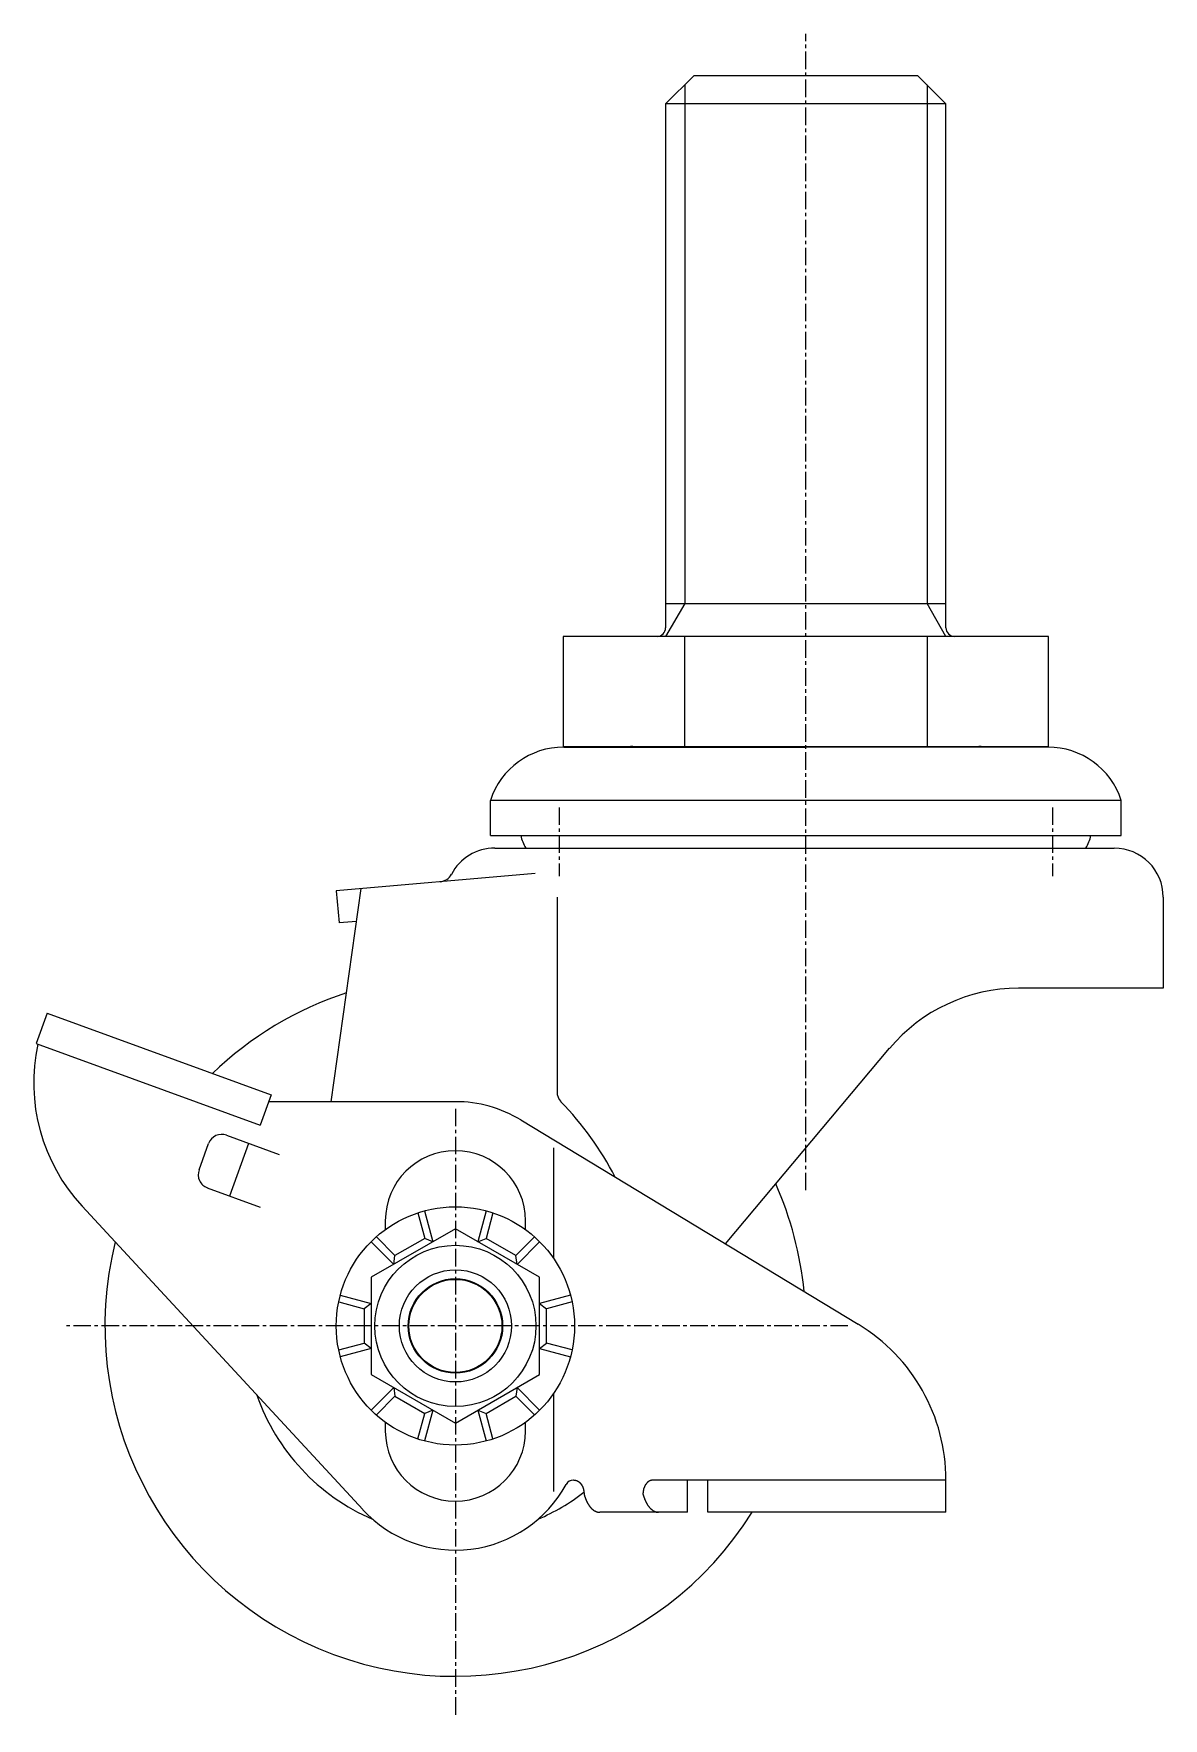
# Model space of a CAD drawing. Extents: x -3984 to -3771, y -791 to -433.
# Drawn here: x -3854.6 to -3774.1, y -668.3 to -548.1 of the extents above; entities that cross this region are included whole.
import ezdxf

# ---------------------------------------------------------------- set-up
doc = ezdxf.new("R2010")
doc.units = 0
doc.linetypes.add('CENTER', pattern=[2, 1.25, -0.25, 0.25, -0.25])
doc.layers.get('0').update_dxf_attribs({"linetype": 'CONTINUOUS'})
doc.layers.add('CENTER', color=1, linetype='CENTER')

msp = doc.modelspace()

# ---------------------------------------------------------------- linework, layer by layer
at = {"color": 7, "linetype": 'CONTINUOUS'}
for p, q in [((-3807.56, -551.1), (-3809.56, -553.1)), ((-3791.56, -551.1), (-3807.56, -551.1)), ((-3789.56, -553.1), (-3791.56, -551.1)), ((-3809.56, -553.1), (-3809.56, -590.5)), ((-3789.56, -553.1), (-3809.56, -553.1)), ((-3789.56, -590.5), (-3789.56, -553.1)), ((-3809.56, -588.75), (-3789.56, -588.75)), ((-3782.24, -591.1), (-3816.88, -591.1)), ((-3816.88, -591.1), (-3816.88, -598.95)), ((-3808.22, -591.1), (-3808.22, -598.95)), ((-3790.9, -591.1), (-3790.9, -598.95)), ((-3782.24, -598.95), (-3782.24, -591.1)), ((-3816.88, -598.95), (-3782.24, -598.95)), ((-3816.83, -599), (-3799.56, -599)), ((-3814.57, -598.95), (-3798.92, -598.95)), ((-3782.29, -599), (-3799.56, -599)), ((-3777.06, -602.8), (-3822.06, -602.8)), ((-3822.06, -605.3), (-3822.06, -602.8)), ((-3777.06, -605.3), (-3777.06, -602.8)), ((-3822.06, -605.3), (-3777.06, -605.3)), ((-3821.75, -606.21), (-3777.56, -606.21)), ((-3818.87, -608.02), (-3833.06, -609.26)), ((-3833.42, -624.3), (-3831.28, -609.1)), ((-3833.06, -609.26), (-3832.86, -611.55)), ((-3817.31, -609.71), (-3817.31, -623.6)), ((-3774.06, -609.71), (-3774.06, -616.21)), ((-3831.61, -611.44), (-3832.86, -611.55)), ((-3774.06, -616.21), (-3784.39, -616.21)), ((-3853.68, -617.99), (-3854.47, -620.15)), ((-3853.68, -617.99), (-3837.71, -623.81)), ((-3854.47, -620.15), (-3838.49, -625.97)), ((-3805.29, -634.45), (-3793.58, -620.49)), ((-3837.71, -623.81), (-3838.49, -625.97)), ((-3824.56, -624.3), (-3837.89, -624.3)), ((-3819.89, -625.6), (-3795.82, -640.18)), ((-3842.85, -629.17), (-3842.17, -627.29)), ((-3840.89, -626.69), (-3837.13, -628.06)), ((-3840.66, -631.03), (-3839.29, -627.27)), ((-3817.56, -627.6), (-3817.56, -635.48)), ((-3842.26, -630.45), (-3838.5, -631.82)), ((-3851.19, -631.76), (-3831.16, -653.41)), ((-3827.23, -632.23), (-3826.75, -634.06)), ((-3826.76, -632.09), (-3826.16, -634.3)), ((-3822.36, -632.09), (-3822.95, -634.3)), ((-3821.88, -632.23), (-3822.37, -634.06)), ((-3829.56, -632.8), (-3829.56, -633.42)), ((-3819.56, -633.42), (-3819.56, -632.8)), ((-3830.57, -634.29), (-3828.95, -635.91)), ((-3830.2, -633.94), (-3828.87, -635.28)), ((-3826.16, -634.3), (-3826.75, -634.06)), ((-3822.95, -634.3), (-3822.37, -634.06)), ((-3818.91, -633.94), (-3820.25, -635.28)), ((-3818.55, -634.29), (-3820.16, -635.91)), ((-3828.95, -635.91), (-3828.87, -635.28)), ((-3820.16, -635.91), (-3820.25, -635.28)), ((-3832.77, -638.1), (-3830.56, -638.69)), ((-3816.35, -638.1), (-3818.56, -638.69)), ((-3832.88, -638.58), (-3831.06, -639.07)), ((-3830.56, -638.69), (-3831.06, -639.07)), ((-3818.56, -638.69), (-3818.06, -639.07)), ((-3816.23, -638.58), (-3818.06, -639.07)), ((-3832.88, -642.01), (-3831.06, -641.52)), ((-3830.56, -641.91), (-3831.06, -641.52)), ((-3818.56, -641.91), (-3818.06, -641.52)), ((-3816.23, -642.01), (-3818.06, -641.52)), ((-3830.56, -641.91), (-3832.77, -642.5)), ((-3818.56, -641.91), (-3816.35, -642.5)), ((-3828.95, -644.69), (-3830.57, -646.31)), ((-3830.2, -646.65), (-3828.87, -645.32)), ((-3828.95, -644.69), (-3828.87, -645.32)), ((-3820.16, -644.69), (-3820.25, -645.32)), ((-3818.91, -646.65), (-3820.25, -645.32)), ((-3820.16, -644.69), (-3818.55, -646.31)), ((-3817.56, -645.12), (-3817.56, -652.12)), ((-3827.23, -648.36), (-3826.75, -646.54)), ((-3826.16, -646.3), (-3826.76, -648.51)), ((-3826.16, -646.3), (-3826.75, -646.54)), ((-3822.95, -646.3), (-3822.36, -648.51)), ((-3822.95, -646.3), (-3822.37, -646.54)), ((-3821.88, -648.36), (-3822.37, -646.54)), ((-3829.56, -647.17), (-3829.56, -647.8)), ((-3819.56, -647.8), (-3819.56, -647.17)), ((-3816.1, -651.3), (-3816.13, -651.3)), ((-3789.56, -651.3), (-3810.46, -651.3)), ((-3808, -653.6), (-3808, -651.3)), ((-3806.56, -653.6), (-3806.56, -651.3)), ((-3789.56, -653.6), (-3789.56, -651.3)), ((-3808, -653.6), (-3814.26, -653.6)), ((-3789.56, -653.6), (-3806.56, -653.6))]:
    msp.add_line(p, q, dxfattribs=at)
at = {"color": 3, "linetype": 'CONTINUOUS'}
for p, q in [((-3808.2, -551.75), (-3808.2, -588.75)), ((-3790.91, -551.75), (-3790.91, -588.75)), ((-3808.2, -588.75), (-3809.56, -591.1)), ((-3789.56, -591.1), (-3790.91, -588.75))]:
    msp.add_line(p, q, dxfattribs=at)
at = {"color": 7, "linetype": 'CONTINUOUS'}
msp.add_lwpolyline([(-3830.56, -643.76), (-3824.56, -647.23), (-3818.56, -643.76), (-3818.56, -636.83), (-3824.56, -633.37), (-3830.56, -636.83)], close=True, dxfattribs=at)
for points in [[(-3826.75, -634.06), (-3828.87, -635.28)], [(-3820.25, -635.28), (-3822.37, -634.06)], [(-3831.06, -639.07), (-3831.06, -641.52)], [(-3818.06, -641.52), (-3818.06, -639.07)], [(-3828.87, -645.32), (-3826.75, -646.54)], [(-3822.37, -646.54), (-3820.25, -645.32)]]:
    msp.add_lwpolyline(points, dxfattribs=at)
for points in [[(-3816.1, -651.3, 0), (-3816.09, -651.3, 0), (-3816.08, -651.3, 0), (-3816.07, -651.3, 0), (-3816.06, -651.3, 0), (-3816.05, -651.3, 0), (-3816.05, -651.3, 0), (-3816.04, -651.3, 0), (-3816.03, -651.3, 0), (-3816.02, -651.3, 0), (-3816.01, -651.31, 0), (-3816, -651.31, 0), (-3815.99, -651.31, 0), (-3815.98, -651.31, 0), (-3815.98, -651.31, 0), (-3815.97, -651.32, 0), (-3815.96, -651.32, 0), (-3815.95, -651.32, 0), (-3815.94, -651.32, 0), (-3815.93, -651.33, 0), (-3815.92, -651.33, 0), (-3815.92, -651.33, 0), (-3815.91, -651.33, 0), (-3815.9, -651.34, 0), (-3815.89, -651.34, 0), (-3815.88, -651.35, 0), (-3815.87, -651.35, 0), (-3815.87, -651.35, 0), (-3815.86, -651.36, 0), (-3815.85, -651.36, 0), (-3815.84, -651.37, 0), (-3815.83, -651.37, 0), (-3815.82, -651.37, 0), (-3815.82, -651.38, 0), (-3815.81, -651.38, 0), (-3815.8, -651.39, 0), (-3815.79, -651.39, 0), (-3815.78, -651.4, 0), (-3815.78, -651.4, 0), (-3815.77, -651.41, 0), (-3815.76, -651.42, 0), (-3815.75, -651.42, 0), (-3815.74, -651.43, 0), (-3815.74, -651.43, 0), (-3815.73, -651.44, 0), (-3815.72, -651.45, 0), (-3815.71, -651.45, 0), (-3815.71, -651.46, 0), (-3815.7, -651.47, 0), (-3815.69, -651.47, 0), (-3815.69, -651.48, 0), (-3815.68, -651.49, 0), (-3815.67, -651.49, 0), (-3815.66, -651.5, 0), (-3815.66, -651.51, 0), (-3815.65, -651.52, 0), (-3815.64, -651.52, 0), (-3815.64, -651.53, 0), (-3815.63, -651.54, 0), (-3815.62, -651.55, 0), (-3815.62, -651.56, 0), (-3815.61, -651.57, 0), (-3815.6, -651.57, 0), (-3815.6, -651.58, 0), (-3815.59, -651.59, 0), (-3815.59, -651.6, 0), (-3815.58, -651.61, 0), (-3815.57, -651.62, 0), (-3815.57, -651.63, 0), (-3815.56, -651.64, 0), (-3815.56, -651.64, 0), (-3815.55, -651.65, 0), (-3815.54, -651.66, 0), (-3815.54, -651.67, 0), (-3815.53, -651.68, 0), (-3815.53, -651.69, 0), (-3815.52, -651.7, 0), (-3815.52, -651.71, 0), (-3815.51, -651.72, 0), (-3815.51, -651.73, 0), (-3815.5, -651.74, 0), (-3815.5, -651.75, 0), (-3815.49, -651.76, 0), (-3815.49, -651.77, 0), (-3815.48, -651.78, 0), (-3815.48, -651.79, 0), (-3815.47, -651.8, 0), (-3815.47, -651.82, 0), (-3815.47, -651.83, 0), (-3815.46, -651.84, 0), (-3815.46, -651.85, 0), (-3815.45, -651.86, 0), (-3815.45, -651.87, 0), (-3815.45, -651.88, 0), (-3815.44, -651.89, 0), (-3815.44, -651.9, 0), (-3815.44, -651.91, 0), (-3815.43, -651.93, 0), (-3815.43, -651.94, 0), (-3815.43, -651.95, 0), (-3815.42, -651.96, 0), (-3815.42, -651.97, 0), (-3815.42, -651.98, 0), (-3815.41, -652, 0), (-3815.41, -652.01, 0), (-3815.41, -652.02, 0), (-3815.41, -652.03, 0), (-3815.4, -652.04, 0), (-3815.4, -652.05, 0), (-3815.4, -652.07, 0), (-3815.4, -652.08, 0), (-3815.4, -652.09, 0), (-3815.39, -652.1, 0), (-3815.39, -652.12, 0), (-3815.39, -652.13, 0), (-3815.39, -652.14, 0), (-3815.39, -652.15, 0), (-3815.39, -652.16, 0), (-3815.39, -652.18, 0), (-3815.39, -652.19, 0), (-3815.38, -652.2, 0), (-3815.38, -652.21, 0), (-3815.38, -652.22, 0), (-3815.38, -652.24, 0), (-3815.38, -652.25, 0), (-3815.38, -652.26, 0), (-3815.38, -652.27, 0), (-3815.38, -652.29, 0), (-3815.38, -652.3, 0)], [(-3810.46, -651.3, 0), (-3810.47, -651.3, 0), (-3810.48, -651.3, 0), (-3810.49, -651.3, 0), (-3810.49, -651.3, 0), (-3810.5, -651.3, 0), (-3810.51, -651.3, 0), (-3810.52, -651.3, 0), (-3810.53, -651.3, 0), (-3810.54, -651.3, 0), (-3810.55, -651.31, 0), (-3810.56, -651.31, 0), (-3810.56, -651.31, 0), (-3810.57, -651.31, 0), (-3810.58, -651.31, 0), (-3810.59, -651.32, 0), (-3810.6, -651.32, 0), (-3810.61, -651.32, 0), (-3810.62, -651.32, 0), (-3810.63, -651.33, 0), (-3810.63, -651.33, 0), (-3810.64, -651.33, 0), (-3810.65, -651.33, 0), (-3810.66, -651.34, 0), (-3810.67, -651.34, 0), (-3810.68, -651.35, 0), (-3810.68, -651.35, 0), (-3810.69, -651.35, 0), (-3810.7, -651.36, 0), (-3810.71, -651.36, 0), (-3810.72, -651.37, 0), (-3810.73, -651.37, 0), (-3810.73, -651.37, 0), (-3810.74, -651.38, 0), (-3810.75, -651.38, 0), (-3810.76, -651.39, 0), (-3810.77, -651.39, 0), (-3810.77, -651.4, 0), (-3810.78, -651.4, 0), (-3810.79, -651.41, 0), (-3810.8, -651.42, 0), (-3810.81, -651.42, 0), (-3810.81, -651.43, 0), (-3810.82, -651.43, 0), (-3810.83, -651.44, 0), (-3810.84, -651.45, 0), (-3810.84, -651.45, 0), (-3810.85, -651.46, 0), (-3810.86, -651.47, 0), (-3810.87, -651.47, 0), (-3810.87, -651.48, 0), (-3810.88, -651.49, 0), (-3810.89, -651.49, 0), (-3810.89, -651.5, 0), (-3810.9, -651.51, 0), (-3810.91, -651.52, 0), (-3810.91, -651.52, 0), (-3810.92, -651.53, 0), (-3810.93, -651.54, 0), (-3810.93, -651.55, 0), (-3810.94, -651.56, 0), (-3810.95, -651.57, 0), (-3810.95, -651.57, 0), (-3810.96, -651.58, 0), (-3810.97, -651.59, 0), (-3810.97, -651.6, 0), (-3810.98, -651.61, 0), (-3810.98, -651.62, 0), (-3810.99, -651.63, 0), (-3811, -651.64, 0), (-3811, -651.64, 0), (-3811.01, -651.65, 0), (-3811.01, -651.66, 0), (-3811.02, -651.67, 0), (-3811.02, -651.68, 0), (-3811.03, -651.69, 0), (-3811.04, -651.7, 0), (-3811.04, -651.71, 0), (-3811.05, -651.72, 0), (-3811.05, -651.73, 0), (-3811.06, -651.74, 0), (-3811.06, -651.75, 0), (-3811.07, -651.76, 0), (-3811.07, -651.77, 0), (-3811.07, -651.78, 0), (-3811.08, -651.79, 0), (-3811.08, -651.8, 0), (-3811.09, -651.82, 0), (-3811.09, -651.83, 0), (-3811.1, -651.84, 0), (-3811.1, -651.85, 0), (-3811.1, -651.86, 0), (-3811.11, -651.87, 0), (-3811.11, -651.88, 0), (-3811.12, -651.89, 0), (-3811.12, -651.9, 0), (-3811.12, -651.91, 0), (-3811.13, -651.93, 0), (-3811.13, -651.94, 0), (-3811.13, -651.95, 0), (-3811.13, -651.96, 0), (-3811.14, -651.97, 0), (-3811.14, -651.98, 0), (-3811.14, -652, 0), (-3811.15, -652.01, 0), (-3811.15, -652.02, 0), (-3811.15, -652.03, 0), (-3811.15, -652.04, 0), (-3811.16, -652.05, 0), (-3811.16, -652.07, 0), (-3811.16, -652.08, 0), (-3811.16, -652.09, 0), (-3811.16, -652.1, 0), (-3811.16, -652.12, 0), (-3811.17, -652.13, 0), (-3811.17, -652.14, 0), (-3811.17, -652.15, 0), (-3811.17, -652.16, 0), (-3811.17, -652.18, 0), (-3811.17, -652.19, 0), (-3811.17, -652.2, 0), (-3811.17, -652.21, 0), (-3811.17, -652.22, 0), (-3811.18, -652.24, 0), (-3811.18, -652.25, 0), (-3811.18, -652.26, 0), (-3811.18, -652.27, 0), (-3811.18, -652.29, 0), (-3811.18, -652.3, 0)], [(-3815.38, -652.3, 0), (-3815.38, -652.32, 0), (-3815.37, -652.33, 0), (-3815.37, -652.35, 0), (-3815.36, -652.37, 0), (-3815.36, -652.39, 0), (-3815.35, -652.4, 0), (-3815.35, -652.42, 0), (-3815.34, -652.44, 0), (-3815.34, -652.46, 0), (-3815.33, -652.48, 0), (-3815.32, -652.49, 0), (-3815.32, -652.51, 0), (-3815.31, -652.53, 0), (-3815.31, -652.54, 0), (-3815.3, -652.56, 0), (-3815.29, -652.58, 0), (-3815.29, -652.59, 0), (-3815.28, -652.61, 0), (-3815.28, -652.63, 0), (-3815.27, -652.64, 0), (-3815.26, -652.66, 0), (-3815.26, -652.68, 0), (-3815.25, -652.69, 0), (-3815.24, -652.71, 0), (-3815.24, -652.72, 0), (-3815.23, -652.74, 0), (-3815.22, -652.75, 0), (-3815.22, -652.77, 0), (-3815.21, -652.79, 0), (-3815.2, -652.8, 0), (-3815.2, -652.82, 0), (-3815.19, -652.83, 0), (-3815.18, -652.85, 0), (-3815.17, -652.86, 0), (-3815.17, -652.88, 0), (-3815.16, -652.89, 0), (-3815.15, -652.9, 0), (-3815.14, -652.92, 0), (-3815.14, -652.93, 0), (-3815.13, -652.95, 0), (-3815.12, -652.96, 0), (-3815.11, -652.98, 0), (-3815.1, -652.99, 0), (-3815.1, -653, 0), (-3815.09, -653.02, 0), (-3815.08, -653.03, 0), (-3815.07, -653.04, 0), (-3815.06, -653.06, 0), (-3815.05, -653.07, 0), (-3815.05, -653.08, 0), (-3815.04, -653.1, 0), (-3815.03, -653.11, 0), (-3815.02, -653.12, 0), (-3815.01, -653.13, 0), (-3815, -653.14, 0), (-3814.99, -653.16, 0), (-3814.99, -653.17, 0), (-3814.98, -653.18, 0), (-3814.97, -653.19, 0), (-3814.96, -653.2, 0), (-3814.95, -653.21, 0), (-3814.94, -653.22, 0), (-3814.93, -653.24, 0), (-3814.92, -653.25, 0), (-3814.91, -653.26, 0), (-3814.9, -653.27, 0), (-3814.89, -653.28, 0), (-3814.88, -653.29, 0), (-3814.88, -653.3, 0), (-3814.87, -653.31, 0), (-3814.86, -653.32, 0), (-3814.85, -653.33, 0), (-3814.84, -653.34, 0), (-3814.83, -653.35, 0), (-3814.82, -653.35, 0), (-3814.81, -653.36, 0), (-3814.8, -653.37, 0), (-3814.79, -653.38, 0), (-3814.78, -653.39, 0), (-3814.77, -653.4, 0), (-3814.76, -653.41, 0), (-3814.75, -653.41, 0), (-3814.74, -653.42, 0), (-3814.73, -653.43, 0), (-3814.72, -653.44, 0), (-3814.71, -653.44, 0), (-3814.7, -653.45, 0), (-3814.69, -653.46, 0), (-3814.68, -653.47, 0), (-3814.67, -653.47, 0), (-3814.66, -653.48, 0), (-3814.65, -653.49, 0), (-3814.64, -653.49, 0), (-3814.63, -653.5, 0), (-3814.62, -653.5, 0), (-3814.6, -653.51, 0), (-3814.59, -653.51, 0), (-3814.58, -653.52, 0), (-3814.57, -653.52, 0), (-3814.56, -653.53, 0), (-3814.55, -653.53, 0), (-3814.54, -653.54, 0), (-3814.53, -653.54, 0), (-3814.52, -653.55, 0), (-3814.51, -653.55, 0), (-3814.5, -653.55, 0), (-3814.49, -653.56, 0), (-3814.48, -653.56, 0), (-3814.47, -653.57, 0), (-3814.46, -653.57, 0), (-3814.44, -653.57, 0), (-3814.43, -653.58, 0), (-3814.42, -653.58, 0), (-3814.41, -653.58, 0), (-3814.4, -653.58, 0), (-3814.39, -653.59, 0), (-3814.38, -653.59, 0), (-3814.37, -653.59, 0), (-3814.36, -653.59, 0), (-3814.35, -653.59, 0), (-3814.34, -653.59, 0), (-3814.33, -653.6, 0), (-3814.31, -653.6, 0), (-3814.3, -653.6, 0), (-3814.29, -653.6, 0), (-3814.28, -653.6, 0), (-3814.27, -653.6, 0), (-3814.26, -653.6, 0)], [(-3811.18, -652.3, 0), (-3811.17, -652.32, 0), (-3811.17, -652.33, 0), (-3811.16, -652.35, 0), (-3811.16, -652.37, 0), (-3811.15, -652.39, 0), (-3811.15, -652.4, 0), (-3811.14, -652.42, 0), (-3811.14, -652.44, 0), (-3811.13, -652.46, 0), (-3811.12, -652.48, 0), (-3811.12, -652.49, 0), (-3811.11, -652.51, 0), (-3811.11, -652.53, 0), (-3811.1, -652.54, 0), (-3811.1, -652.56, 0), (-3811.09, -652.58, 0), (-3811.08, -652.59, 0), (-3811.08, -652.61, 0), (-3811.07, -652.63, 0), (-3811.07, -652.64, 0), (-3811.06, -652.66, 0), (-3811.05, -652.68, 0), (-3811.05, -652.69, 0), (-3811.04, -652.71, 0), (-3811.03, -652.72, 0), (-3811.03, -652.74, 0), (-3811.02, -652.75, 0), (-3811.01, -652.77, 0), (-3811, -652.79, 0), (-3811, -652.8, 0), (-3810.99, -652.82, 0), (-3810.98, -652.83, 0), (-3810.98, -652.85, 0), (-3810.97, -652.86, 0), (-3810.96, -652.88, 0), (-3810.95, -652.89, 0), (-3810.95, -652.9, 0), (-3810.94, -652.92, 0), (-3810.93, -652.93, 0), (-3810.92, -652.95, 0), (-3810.91, -652.96, 0), (-3810.91, -652.98, 0), (-3810.9, -652.99, 0), (-3810.89, -653, 0), (-3810.88, -653.02, 0), (-3810.87, -653.03, 0), (-3810.87, -653.04, 0), (-3810.86, -653.06, 0), (-3810.85, -653.07, 0), (-3810.84, -653.08, 0), (-3810.83, -653.1, 0), (-3810.82, -653.11, 0), (-3810.82, -653.12, 0), (-3810.81, -653.13, 0), (-3810.8, -653.14, 0), (-3810.79, -653.16, 0), (-3810.78, -653.17, 0), (-3810.77, -653.18, 0), (-3810.76, -653.19, 0), (-3810.75, -653.2, 0), (-3810.74, -653.21, 0), (-3810.74, -653.22, 0), (-3810.73, -653.24, 0), (-3810.72, -653.25, 0), (-3810.71, -653.26, 0), (-3810.7, -653.27, 0), (-3810.69, -653.28, 0), (-3810.68, -653.29, 0), (-3810.67, -653.3, 0), (-3810.66, -653.31, 0), (-3810.65, -653.32, 0), (-3810.64, -653.33, 0), (-3810.63, -653.34, 0), (-3810.62, -653.35, 0), (-3810.61, -653.35, 0), (-3810.6, -653.36, 0), (-3810.59, -653.37, 0), (-3810.58, -653.38, 0), (-3810.57, -653.39, 0), (-3810.56, -653.4, 0), (-3810.55, -653.41, 0), (-3810.54, -653.41, 0), (-3810.53, -653.42, 0), (-3810.52, -653.43, 0), (-3810.51, -653.44, 0), (-3810.5, -653.44, 0), (-3810.49, -653.45, 0), (-3810.48, -653.46, 0), (-3810.47, -653.47, 0), (-3810.46, -653.47, 0), (-3810.45, -653.48, 0), (-3810.44, -653.49, 0), (-3810.43, -653.49, 0), (-3810.42, -653.5, 0), (-3810.41, -653.5, 0), (-3810.4, -653.51, 0), (-3810.39, -653.51, 0), (-3810.38, -653.52, 0), (-3810.37, -653.52, 0), (-3810.36, -653.53, 0), (-3810.35, -653.53, 0), (-3810.34, -653.54, 0), (-3810.33, -653.54, 0), (-3810.32, -653.55, 0), (-3810.3, -653.55, 0), (-3810.29, -653.55, 0), (-3810.28, -653.56, 0), (-3810.27, -653.56, 0), (-3810.26, -653.57, 0), (-3810.25, -653.57, 0), (-3810.24, -653.57, 0), (-3810.23, -653.58, 0), (-3810.22, -653.58, 0), (-3810.21, -653.58, 0), (-3810.2, -653.58, 0), (-3810.19, -653.59, 0), (-3810.18, -653.59, 0), (-3810.16, -653.59, 0), (-3810.15, -653.59, 0), (-3810.14, -653.59, 0), (-3810.13, -653.59, 0), (-3810.12, -653.6, 0), (-3810.11, -653.6, 0), (-3810.1, -653.6, 0), (-3810.09, -653.6, 0), (-3810.08, -653.6, 0), (-3810.07, -653.6, 0), (-3810.06, -653.6, 0)]]:
    msp.add_polyline3d(points, dxfattribs=at)
for radius in [8.5, 5.75, 4, 3.37]:
    msp.add_circle((-3824.56, -640.3), radius, dxfattribs=at)
at = {"color": 3, "linetype": 'CONTINUOUS'}
msp.add_circle((-3824.56, -640.3), 3.32, dxfattribs=at)
at = {"color": 7, "linetype": 'CONTINUOUS'}
for centre, radius, start, end in [((-3810.16, -590.5), 0.6, 270, 0), ((-3788.96, -590.5), 0.6, 180, 270), ((-3816.83, -604.5), 5.5, 90, 161.9955), ((-3812.06, -599.95), 1, 71.8051, 90), ((-3787.06, -599.95), 1, 90, 108.1949), ((-3782.29, -604.5), 5.5, 18.0045, 90), ((-3817.16, -604.78), 2.78, 190.7807, 210.9566), ((-3781.96, -604.78), 2.78, 329.0434, 349.2193), ((-3821.75, -609.71), 3.5, 90, 152.2599), ((-3777.56, -609.71), 3.5, 0, 90), ((-3825.73, -607.61), 1, 275, 332.2599), ((-3824.56, -640.3), 25, 108.1039, 133.8961), ((-3784.39, -628.21), 12, 90, 140), ((-3841.65, -622.93), 13, 167.8493, 222.7672), ((-3816.31, -623.6), 1, 180, 224.0774), ((-3824.56, -633.3), 9, 58.8001, 90), ((-3833.56, -640.3), 23, 27.4868, 44.0774), ((-3841.23, -627.63), 1, 70, 160), ((-3824.56, -632.8), 5, 0, 180), ((-3841.91, -629.51), 1, 160, 250), ((-3824.56, -640.3), 25, 5.6343, 23.8961), ((-3824.56, -640.3), 25, 166.1428, 327.8593), ((-3802.56, -651.3), 13, 0, 58.8001), ((-3824.56, -640.3), 15, 199.2407, 246.7872), ((-3824.56, -647.8), 5, 180, 0), ((-3816.13, -651.9), 0.6, 90, 151.369), ((-3824.56, -647.3), 9, 222.7672, 331.369), ((-3824.56, -640.3), 15, 293.2128, 307.6792)]:
    msp.add_arc(centre, radius, start, end, dxfattribs=at)
at = {"layer": 'CENTER', "color": 1, "linetype": 'CENTER'}
for p, q in [((-3799.56, -630.62), (-3799.56, -548.1)), ((-3817.16, -603.3), (-3817.16, -608.21)), ((-3781.96, -603.3), (-3781.96, -608.21)), ((-3824.56, -624.8), (-3824.56, -668.3)), ((-3796.56, -640.3), (-3852.56, -640.3))]:
    msp.add_line(p, q, dxfattribs=at)

doc.saveas('drawing.dxf')
